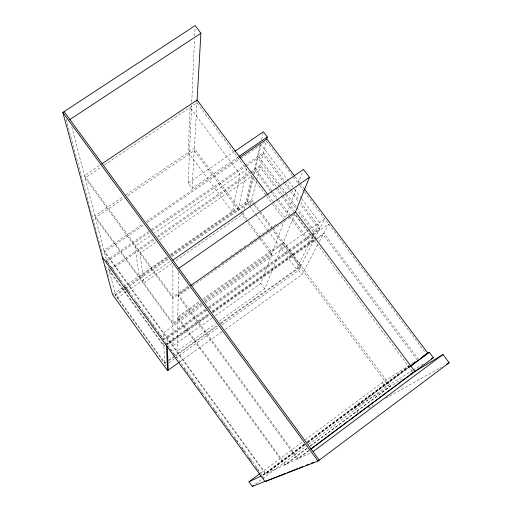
<?xml version="1.0" encoding="UTF-8"?>
<svg xmlns="http://www.w3.org/2000/svg" width="512" height="512" viewBox="0 0 512 512"><rect width="100%" height="100%" fill="white"/><g stroke="black" fill="none" stroke-linecap="round" stroke-linejoin="round"><path stroke-width="0.38" stroke-dasharray="2.56 1.92" d="M178.733 272.32L177.005 351.232L215.379 323.923M238.266 156.858L192.07 188.493L188.154 183.2L191.61 105.197M191.75 102.016L194.528 39.13M194.669 35.949L195.059 27.194M192.07 188.493L197.101 100.038M243.411 212.365L243.059 213.907L175.123 261.165M244.122 209.286L251.718 176.192L159.072 240.122M170.368 254.541L247.174 201.242L252.762 177.318M253.485 174.227L260.333 144.896M261.594 139.494L263.034 133.318M253.338 177.395L247.309 203.034L249.216 205.594M254.067 174.285L254.982 170.4L270.24 190.797M250.56 204.762L256.474 180.806M256.646 180.109L266.349 140.819M215.302 315.706L260.838 283.366L283.955 221.523M285.632 217.05L296.768 187.251M298.163 183.526L302.899 170.854M219.283 321.146L264.813 288.742L294.643 214.176M312.493 236.704L310.022 241.683L291.334 216.71M312.845 235.994L314.259 233.146L297.542 210.848M222.048 324.922L298.637 270.336L314.394 239.264M314.752 238.56L324.781 218.79L309.139 229.843M225.299 329.357L301.882 274.688L317.907 244.429M319.398 241.613L328.717 224.019L313.722 234.637M308.8 450.445L297.274 459.053L178.214 295.955L189.331 288.154M309.062 450.515L298.214 458.611L178.246 294.31L188.672 286.995M260.48 473.203L302.784 441.728M305.344 439.821L382.259 382.598L409.12 365.274M304.294 444.134L261.952 475.667L310.157 452.992M307.507 441.747L409.517 365.779M304.646 444.006L262.432 475.443L167.277 344.218L209.037 314.605M307.206 442.099L409.542 365.888M304.403 444.998L265.421 474.035L104.339 252.032L143.846 224.954M307.603 442.618L409.862 366.445M304.979 444.71L265.933 473.792L103.962 250.573L142.861 223.923M307.539 442.803L409.306 367.002M358.131 412.915L354.483 407.981L409.446 367.034M255.488 484.013L261.894 479.238M262.534 478.758L306.112 446.278M308.678 444.371L385.581 387.053L412.493 370.528M307.034 448.314L284.71 464.96L177.728 318.061L200.557 301.946M310.227 445.933L389.325 386.944L282.739 243.93L203.821 299.642M307.168 448.422L285.466 464.608L177.76 316.73L199.942 301.069M310.355 446.042L390.765 386.074L283.462 242.131L203.206 298.771M179.872 361.792L222.054 331.674M166.08 361.901L164.781 362.829L115.418 294.598L123.936 288.678M168.685 360.045L173.242 356.8M173.894 356.333L217.53 325.254M220.134 323.398L300.896 265.882L272.269 227.475M166.118 362.611L164.819 363.539L115.68 295.61L124.858 289.235M168.723 360.755L175.238 356.115M175.891 355.648L217.587 325.946M220.845 323.629L300.326 267.008L272.774 230.042M166.234 364.704L164.934 365.632L163.699 343.379M168.826 362.854L174.669 358.688M175.315 358.227L218.803 327.232M163.501 339.885L205.875 309.882M208.486 308.038L311.494 235.104M312.141 234.643L319.315 229.568L300.218 204.115M206.835 310.342L167.078 338.496L167.309 345.139L209.683 315.078M209.44 308.493L313.075 235.098M165.107 344.435L208.755 313.491M212.013 311.181L314.323 238.643M165.158 345.312L163.853 346.24L109.242 270.874L110.56 269.965M165.811 344.851L208.774 314.381M212.678 311.616L314.227 239.597L294.208 212.858M212.301 312.288L314.746 239.629M315.398 239.168L323.878 233.152L418.496 359.219M212.941 312.768L316.582 239.238M317.235 238.778L323.104 234.618L417.216 360.045L414.49 361.805M212.051 318.016L173.018 345.741L172.851 264.966M201.03 303.302L172.966 323.123L94.918 215.814L122.573 197.062M204.294 300.998L272.166 253.062L261.254 238.381M201.702 304.038L172.973 324.333L95.405 217.677L124.39 198.003M204.966 301.728L271.558 254.682L258.752 237.446M202.234 305.402L163.123 333.043L163.52 340.198M205.491 303.098L308.486 230.304M205.216 309.376L163.45 338.938L106.528 260.448L148.723 231.45M208.48 307.066L310.938 234.541M311.59 234.08L320.07 228.077L300.87 202.496M187.942 286.278L172.915 296.826L84.435 175.514L99.674 165.306M214.074 267.949L216.032 266.573M221.261 262.906L225.178 260.154M225.83 259.693L229.754 256.947M230.406 256.486L234.323 253.734M234.976 253.28L238.899 250.528M239.552 250.067L243.469 247.322M244.122 246.861L246.08 245.485M250.003 242.733L252.614 240.902M253.267 240.442L257.19 237.696M257.843 237.235L261.76 234.483M262.413 234.029L266.336 231.277M266.989 230.816L276.134 224.403M188.576 287.392L172.915 298.381L85.056 177.901L100.941 167.251M192.602 285.856L291.354 216.518M292.013 216.058L294.624 214.221L413.19 372.531M171.859 263.437L143.77 282.976L140.019 253.267L156.442 241.933M113.254 294.17L123.098 287.341M123.757 286.886L167.085 256.819M167.392 257.338L139.302 276.832L134.982 246.368L150.758 235.514M170.656 255.066L238.605 207.91L246.707 169.485L154.701 232.8M124.595 288.224L168.506 257.741M171.13 255.917L251.75 199.949L253.658 202.509M125.517 288.781L168.787 258.733M172.064 256.454L251.398 201.363L253.773 204.55M117.114 298.15L126.304 291.763M126.963 291.309L170.285 261.197M110.234 268.71L153.677 238.771M156.966 236.506L249.773 172.544M250.432 172.096L260.307 165.286L282.349 194.714M111.219 269.51L153.971 240.038M157.92 237.312L250.669 173.376M251.328 172.922L259.878 167.027L275.136 187.398M151.36 229.638L244.32 165.754M244.979 165.299L263.437 152.614L290.797 189.069M149.037 232.819L106.88 261.798L71.475 125.722M152.326 230.554L245.85 166.253M246.509 165.805L262.976 154.483L284.461 183.117M188.154 183.2L234.355 151.622M146.157 221.664L239.11 157.971M147.136 222.694L239.968 159.059M240.627 158.605L266.304 141.005L299.398 185.018M127.686 195.77L194.227 150.624L239.77 211.91M125.869 194.829L194.349 148.384L242.272 212.851M104.256 165.03L196.941 102.893L266.323 195.731M411.802 363.539L413.818 362.24M413.171 370.112L424.608 363.091M354.483 407.981L404.179 377.971M368.346 408.064L373.222 405.331M385.766 398.298L441.51 367.059M295.168 176.717L299.494 182.47M299.974 183.11L303.821 188.224M299.859 185.632L304.192 191.398M304.653 192.013L426.483 354.067M288.378 180.992L261.05 144.602L258.342 156.115L279.29 184.051M288.858 181.632L294.131 188.659M294.611 189.293L301.325 198.234M301.805 198.874L319.539 222.496L314.989 231.674L296.902 207.546M291.277 189.709L298.95 199.936M284.941 183.75L290.189 190.752M290.669 191.386L298.31 201.568M279.763 184.685L285.952 192.941M286.432 193.574L296.422 206.912M279.398 186.637L257.907 157.965L255.392 168.678L272.166 191.091M279.878 187.277L285.126 194.285M285.606 194.918L295.635 208.301M282.829 195.354L294.33 210.701M275.61 188.032L281.331 195.674M281.811 196.307L293.728 212.224M272.64 191.731L277.914 198.778M278.394 199.418L290.854 216.07M270.72 191.437L276.442 199.085M276.922 199.718L288.838 215.654M289.318 216.288L309.344 243.059L296.467 269.037L267.827 230.592M268.595 195.667L272.41 200.768M272.89 201.408L284.806 217.344M266.797 196.371L272.064 203.411M272.544 204.051L284.506 220.058M254.131 203.149L259.859 210.835M260.339 211.475L271.789 226.835M254.246 205.19L259.475 212.198M259.949 212.838L272.301 229.408M247.174 201.242L250.368 205.53M298.637 270.336L301.882 274.688M382.259 382.598L385.581 387.053M249.696 206.24L255.424 213.926M255.898 214.566L267.354 229.946M242.752 213.491L247.968 220.512M248.442 221.146L260.781 237.741M240.25 212.544L258.278 236.806M260.838 283.366L264.813 288.742M105.485 259.866L106.886 261.805M107.354 262.445L108.762 264.39M109.222 265.024L112.038 268.915M112.499 269.542L113.914 271.494M114.381 272.141L115.789 274.08M116.256 274.726L119.066 278.605M119.514 279.226L120.941 281.184M124.666 286.323L126.093 288.294M126.534 288.902L127.942 290.842M128.41 291.482L130.278 294.067M135.462 301.21L138.272 305.088M138.701 305.683L140.141 307.674M143.846 312.781L145.293 314.778M145.766 315.424L147.168 317.363M147.635 318.01L150.451 321.882M150.867 322.464L152.32 324.467M152.787 325.114L154.195 327.053M154.662 327.699L157.472 331.571M157.946 332.218L159.347 334.157M159.814 334.803L161.222 336.742M161.69 337.389L164.499 341.261M164.966 341.907L166.374 343.846M170.118 349.018L174.349 354.848M184.179 368.403L186.554 371.68M187.021 372.326L188.429 374.266M191.206 378.093L193.594 381.389M194.061 382.035L195.469 383.974M198.234 387.789L200.634 391.098M201.101 391.744L202.509 393.683M205.261 397.478L207.674 400.806M208.141 401.453L209.549 403.398M213.306 408.576L214.714 410.515M215.181 411.162L216.589 413.107M221.658 420.096L226.816 427.206M227.386 427.994L228.794 429.933M229.261 430.586L230.669 432.525M234.426 437.702L235.834 439.642M236.301 440.294L237.709 442.234M241.466 447.411L242.874 449.357M243.341 450.003L244.749 451.942M248.506 457.12L249.914 459.066M250.381 459.712L251.789 461.651M255.546 466.829L256.954 468.774M257.421 469.421L258.829 471.36M262.586 476.544L263.994 478.483M108.915 269.613L163.808 345.357M66.157 119.347L102.515 254.323M105.574 265.677L108.922 278.086M108.429 267.738L116.256 297.837M190.074 107.494L188.237 152.531L232.499 212.147L239.853 174.202L190.074 107.494"/><path stroke-width="0.77" d="M197.05 100.922L200.896 33.254L195.13 25.6L62.822 112.467L112.57 294.65L167.507 370.618L179.226 362.253M266.733 139.277L267.302 136.966L263.398 131.776L235.014 151.174M295.232 212.704L309.408 177.267L303.456 169.37L172.838 260.173M102.336 257.19L265.075 481.67L318.016 461.075L449.178 362.758L442.982 354.541L410.304 374.272M310.726 449.011L347.866 421.286M349.146 420.333L358.112 413.638M359.392 412.685L386.291 392.608M387.571 391.654L396.538 384.96M397.818 384.006L413.19 372.531M310.976 449.088L433.357 357.722L429.261 352.275L426.483 354.067M313.037 451.635L442.982 354.541M285.894 473.222L252.282 486.4L248.947 481.786L259.84 473.677M411.782 365.018L414.976 362.637M422.01 357.402L425.203 355.021M410.586 366.048L427.866 353.178L304.301 188.864M410.086 366.56L429.261 352.275M252.282 486.4L253.562 485.446M265.075 481.67L265.869 481.069M190.624 285.619L295.514 212.006L414.97 371.456M178.816 268.333L309.408 177.267M238.925 156.403L267.302 136.966M239.77 157.517L266.803 138.995L294.688 176.077M101.664 163.968L197.101 100.038L268.122 195.034M69.869 119.552L200.896 33.254M423.891 355.744L425.235 354.874M431.334 358.963L433.357 357.722M446.387 364.326L449.178 362.758M248.947 481.786L261.184 476.026M287.258 472.685L297.683 468.602M299.168 468.019L302.893 466.56M305.869 465.389L308.883 464.211M311.078 463.347L313.331 462.464M317.773 460.723L319.264 460.141L64.083 111.642M62.822 112.467L318.016 461.075M166.509 345.709L167.507 370.618M167.354 346.406L168.192 370.131"/></g></svg>
